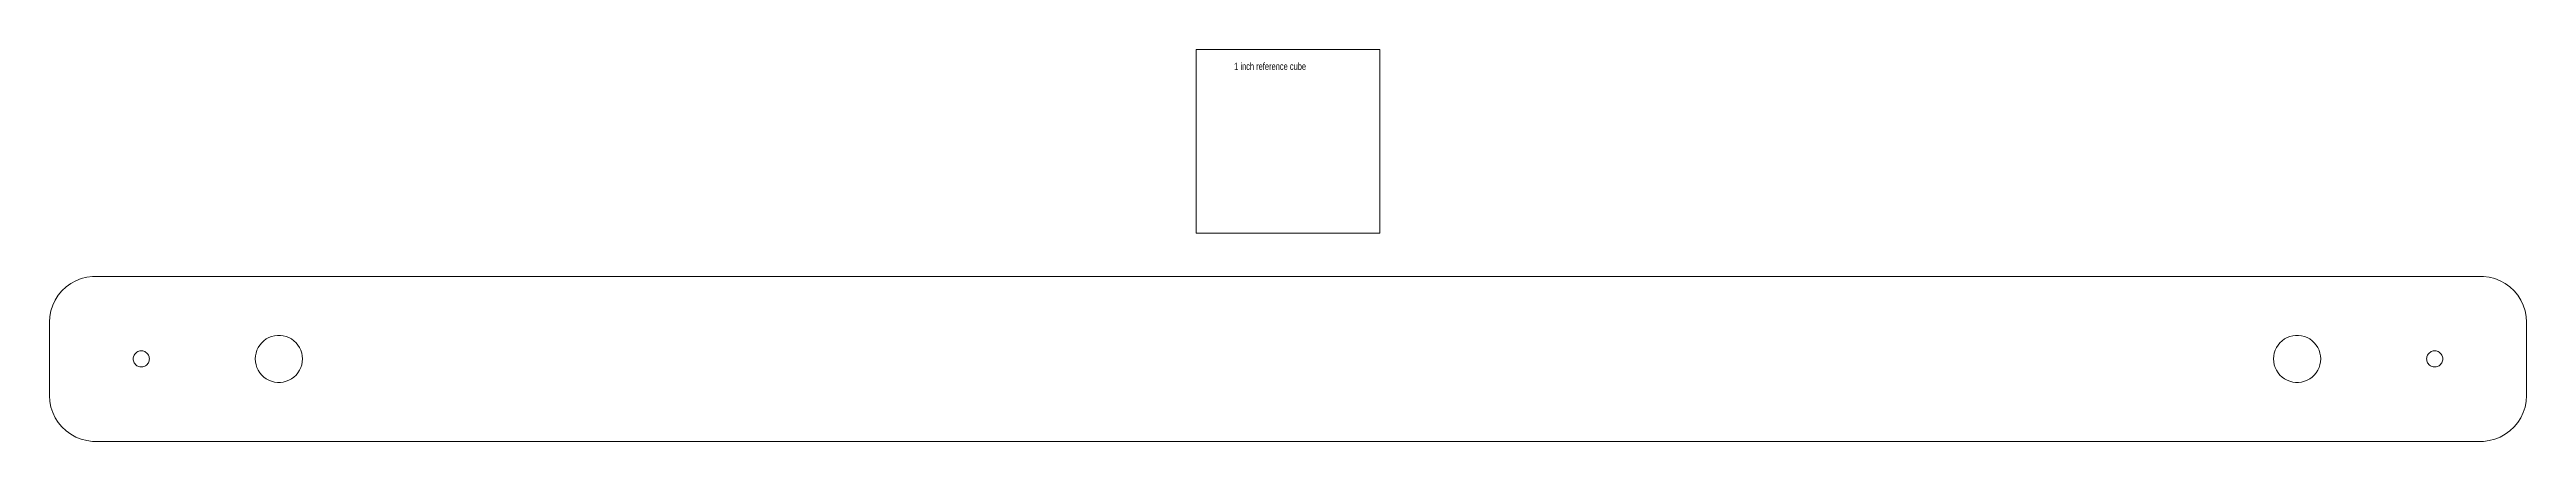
# Model space of a CAD drawing. Header units: millimetres. Extents: x -171 to 171, y -11 to 43.
import ezdxf

# ---------------------------------------------------------------- set-up
doc = ezdxf.new("R2010")
doc.units = ezdxf.units.MM
doc.layers.get('0').update_dxf_attribs({"linetype": 'CONTINUOUS', "lineweight": 0})
doc.styles.get("Standard").update_dxf_attribs({"font": 'txt', "width": 0.75})

msp = doc.modelspace()

# ---------------------------------------------------------------- linework, layer by layer
for p, q in [((-12.7, 17.43), (-12.7, 42.83)), ((-12.7, 42.83), (12.7, 42.83)), ((12.7, 42.83), (12.7, 17.43)), ((12.7, 17.43), (-12.7, 17.43)), ((-169.148, 9.973), (-168.503, 10.441)), ((-168.503, 10.441), (-167.804, 10.826)), ((-167.804, 10.826), (-167.062, 11.119)), ((-167.062, 11.119), (-166.29, 11.318)), ((-166.29, 11.318), (-165.499, 11.417)), ((-165.499, 11.417), (-165.1, 11.417)), ((-165.1, 11.417), (-165.1, 11.43)), ((-165.1, 11.43), (165.1, 11.43)), ((165.1, 11.43), (165.1, 11.417)), ((165.1, 11.417), (165.499, 11.417)), ((165.499, 11.417), (166.29, 11.318)), ((166.29, 11.318), (167.062, 11.119)), ((167.062, 11.119), (167.804, 10.826)), ((167.804, 10.826), (168.503, 10.441)), ((168.503, 10.441), (169.148, 9.973)), ((-171.251, 6.659), (-171.004, 7.418)), ((-171.004, 7.418), (-170.665, 8.139)), ((-170.665, 8.139), (-170.237, 8.812)), ((-170.237, 8.812), (-169.729, 9.427)), ((-169.729, 9.427), (-169.148, 9.973)), ((169.148, 9.973), (169.729, 9.427)), ((169.729, 9.427), (170.237, 8.812)), ((170.237, 8.812), (170.665, 8.139)), ((170.665, 8.139), (171.004, 7.418)), ((171.004, 7.418), (171.251, 6.659)), ((-171.45, 5.08), (-171.4, 5.876)), ((-171.45, -5.08), (-171.45, 5.08)), ((-171.4, 5.876), (-171.251, 6.659)), ((171.251, 6.659), (171.4, 5.876)), ((171.4, 5.876), (171.45, 5.08)), ((171.45, 5.08), (171.45, -5.08)), ((-159.868, 0), (-159.859, 0.14)), ((-159.859, -0.14), (-159.868, 0)), ((-159.859, 0.14), (-159.832, 0.278)), ((-159.832, 0.278), (-159.789, 0.411)), ((-159.789, 0.411), (-159.729, 0.538)), ((-159.729, 0.538), (-159.654, 0.657)), ((-159.654, 0.657), (-159.565, 0.765)), ((-159.565, 0.765), (-159.462, 0.861)), ((-159.462, 0.861), (-159.349, 0.944)), ((-159.349, 0.944), (-159.226, 1.011)), ((-159.226, 1.011), (-159.095, 1.063)), ((-159.095, 1.063), (-158.959, 1.098)), ((-158.959, 1.098), (-158.82, 1.115)), ((-158.82, 1.115), (-158.68, 1.115)), ((-158.68, 1.115), (-158.541, 1.098)), ((-158.541, 1.098), (-158.405, 1.063)), ((-158.405, 1.063), (-158.274, 1.011)), ((-158.274, 1.011), (-158.151, 0.944)), ((-158.151, 0.944), (-158.038, 0.861)), ((-158.038, 0.861), (-157.935, 0.765)), ((-157.935, 0.765), (-157.846, 0.657)), ((-157.846, 0.657), (-157.771, 0.538)), ((-157.771, 0.538), (-157.711, 0.411)), ((-157.711, 0.411), (-157.668, 0.278)), ((-157.668, 0.278), (-157.641, 0.14)), ((-157.641, 0.14), (-157.632, 0)), ((-157.632, 0), (-157.641, -0.14)), ((-142.964, 0), (-142.938, 0.409)), ((-142.938, -0.409), (-142.964, 0)), ((-142.938, 0.409), (-142.861, 0.812)), ((-142.861, 0.812), (-142.735, 1.202)), ((-142.735, 1.202), (-142.56, 1.572)), ((-142.56, 1.572), (-142.341, 1.918)), ((-142.341, 1.918), (-142.079, 2.234)), ((-142.079, 2.234), (-141.78, 2.515)), ((-141.78, 2.515), (-141.449, 2.756)), ((-141.449, 2.756), (-141.09, 2.953)), ((-141.09, 2.953), (-140.709, 3.104)), ((-140.709, 3.104), (-140.312, 3.206)), ((-140.312, 3.206), (-139.905, 3.257)), ((-139.905, 3.257), (-139.495, 3.257)), ((-139.495, 3.257), (-139.088, 3.206)), ((-139.088, 3.206), (-138.691, 3.104)), ((-138.691, 3.104), (-138.31, 2.953)), ((-138.31, 2.953), (-137.951, 2.756)), ((-137.951, 2.756), (-137.62, 2.515)), ((-137.62, 2.515), (-137.321, 2.234)), ((-137.321, 2.234), (-137.059, 1.918)), ((-137.059, 1.918), (-136.84, 1.572)), ((-136.84, 1.572), (-136.665, 1.202)), ((-136.665, 1.202), (-136.539, 0.812)), ((-136.539, 0.812), (-136.462, 0.409)), ((-136.462, 0.409), (-136.436, 0)), ((-136.436, 0), (-136.462, -0.409)), ((136.436, 0), (136.462, 0.409)), ((136.462, -0.409), (136.436, 0)), ((136.462, 0.409), (136.539, 0.812)), ((136.539, 0.812), (136.665, 1.202)), ((136.665, 1.202), (136.84, 1.572)), ((136.84, 1.572), (137.059, 1.918)), ((137.059, 1.918), (137.321, 2.234)), ((137.321, 2.234), (137.62, 2.515)), ((137.62, 2.515), (137.951, 2.756)), ((137.951, 2.756), (138.31, 2.953)), ((138.31, 2.953), (138.691, 3.104)), ((138.691, 3.104), (139.088, 3.206)), ((139.088, 3.206), (139.495, 3.257)), ((139.495, 3.257), (139.905, 3.257)), ((139.905, 3.257), (140.312, 3.206)), ((140.312, 3.206), (140.709, 3.104)), ((140.709, 3.104), (141.09, 2.953)), ((141.09, 2.953), (141.449, 2.756)), ((141.449, 2.756), (141.78, 2.515)), ((141.78, 2.515), (142.079, 2.234)), ((142.079, 2.234), (142.341, 1.918)), ((142.341, 1.918), (142.56, 1.572)), ((142.56, 1.572), (142.735, 1.202)), ((142.735, 1.202), (142.861, 0.812)), ((142.861, 0.812), (142.938, 0.409)), ((142.938, 0.409), (142.964, 0)), ((142.964, 0), (142.938, -0.409)), ((157.632, 0), (157.641, 0.14)), ((157.641, -0.14), (157.632, 0)), ((157.641, 0.14), (157.668, 0.278)), ((157.668, 0.278), (157.711, 0.411)), ((157.711, 0.411), (157.771, 0.538)), ((157.771, 0.538), (157.846, 0.657)), ((157.846, 0.657), (157.935, 0.765)), ((157.935, 0.765), (158.038, 0.861)), ((158.038, 0.861), (158.151, 0.944)), ((158.151, 0.944), (158.274, 1.011)), ((158.274, 1.011), (158.405, 1.063)), ((158.405, 1.063), (158.541, 1.098)), ((158.541, 1.098), (158.68, 1.115)), ((158.68, 1.115), (158.82, 1.115)), ((158.82, 1.115), (158.959, 1.098)), ((158.959, 1.098), (159.095, 1.063)), ((159.095, 1.063), (159.226, 1.011)), ((159.226, 1.011), (159.349, 0.944)), ((159.349, 0.944), (159.462, 0.861)), ((159.462, 0.861), (159.565, 0.765)), ((159.565, 0.765), (159.654, 0.657)), ((159.654, 0.657), (159.729, 0.538)), ((159.729, 0.538), (159.789, 0.411)), ((159.789, 0.411), (159.832, 0.278)), ((159.832, 0.278), (159.859, 0.14)), ((159.859, 0.14), (159.868, 0)), ((159.868, 0), (159.859, -0.14)), ((-159.832, -0.278), (-159.859, -0.14)), ((-159.789, -0.411), (-159.832, -0.278)), ((-159.729, -0.538), (-159.789, -0.411)), ((-159.654, -0.657), (-159.729, -0.538)), ((-159.565, -0.765), (-159.654, -0.657)), ((-159.462, -0.861), (-159.565, -0.765)), ((-159.349, -0.944), (-159.462, -0.861)), ((-159.226, -1.011), (-159.349, -0.944)), ((-159.095, -1.063), (-159.226, -1.011)), ((-158.959, -1.098), (-159.095, -1.063)), ((-158.82, -1.115), (-158.959, -1.098)), ((-158.68, -1.115), (-158.82, -1.115)), ((-158.541, -1.098), (-158.68, -1.115)), ((-158.405, -1.063), (-158.541, -1.098)), ((-158.274, -1.011), (-158.405, -1.063)), ((-158.151, -0.944), (-158.274, -1.011)), ((-158.038, -0.861), (-158.151, -0.944)), ((-157.935, -0.765), (-158.038, -0.861)), ((-157.846, -0.657), (-157.935, -0.765)), ((-157.771, -0.538), (-157.846, -0.657)), ((-157.711, -0.411), (-157.771, -0.538)), ((-157.668, -0.278), (-157.711, -0.411)), ((-157.641, -0.14), (-157.668, -0.278)), ((-142.861, -0.812), (-142.938, -0.409)), ((-142.735, -1.202), (-142.861, -0.812)), ((-142.56, -1.572), (-142.735, -1.202)), ((-142.341, -1.918), (-142.56, -1.572)), ((-142.079, -2.234), (-142.341, -1.918)), ((-141.78, -2.515), (-142.079, -2.234)), ((-141.449, -2.756), (-141.78, -2.515)), ((-141.09, -2.953), (-141.449, -2.756)), ((-140.709, -3.104), (-141.09, -2.953)), ((-140.312, -3.206), (-140.709, -3.104)), ((-139.905, -3.257), (-140.312, -3.206)), ((-139.495, -3.257), (-139.905, -3.257)), ((-139.088, -3.206), (-139.495, -3.257)), ((-138.691, -3.104), (-139.088, -3.206)), ((-138.31, -2.953), (-138.691, -3.104)), ((-137.951, -2.756), (-138.31, -2.953)), ((-137.62, -2.515), (-137.951, -2.756)), ((-137.321, -2.234), (-137.62, -2.515)), ((-137.059, -1.918), (-137.321, -2.234)), ((-136.84, -1.572), (-137.059, -1.918)), ((-136.665, -1.202), (-136.84, -1.572)), ((-136.539, -0.812), (-136.665, -1.202)), ((-136.462, -0.409), (-136.539, -0.812)), ((136.539, -0.812), (136.462, -0.409)), ((136.665, -1.202), (136.539, -0.812)), ((136.84, -1.572), (136.665, -1.202)), ((137.059, -1.918), (136.84, -1.572)), ((137.321, -2.234), (137.059, -1.918)), ((137.62, -2.515), (137.321, -2.234)), ((137.951, -2.756), (137.62, -2.515)), ((138.31, -2.953), (137.951, -2.756)), ((138.691, -3.104), (138.31, -2.953)), ((139.088, -3.206), (138.691, -3.104)), ((139.495, -3.257), (139.088, -3.206)), ((139.905, -3.257), (139.495, -3.257)), ((140.312, -3.206), (139.905, -3.257)), ((140.709, -3.104), (140.312, -3.206)), ((141.09, -2.953), (140.709, -3.104)), ((141.449, -2.756), (141.09, -2.953)), ((141.78, -2.515), (141.449, -2.756)), ((142.079, -2.234), (141.78, -2.515)), ((142.341, -1.918), (142.079, -2.234)), ((142.56, -1.572), (142.341, -1.918)), ((142.735, -1.202), (142.56, -1.572)), ((142.861, -0.812), (142.735, -1.202)), ((142.938, -0.409), (142.861, -0.812)), ((157.668, -0.278), (157.641, -0.14)), ((157.711, -0.411), (157.668, -0.278)), ((157.771, -0.538), (157.711, -0.411)), ((157.846, -0.657), (157.771, -0.538)), ((157.935, -0.765), (157.846, -0.657)), ((158.038, -0.861), (157.935, -0.765)), ((158.151, -0.944), (158.038, -0.861)), ((158.274, -1.011), (158.151, -0.944)), ((158.405, -1.063), (158.274, -1.011)), ((158.541, -1.098), (158.405, -1.063)), ((158.68, -1.115), (158.541, -1.098)), ((158.82, -1.115), (158.68, -1.115)), ((158.959, -1.098), (158.82, -1.115)), ((159.095, -1.063), (158.959, -1.098)), ((159.226, -1.011), (159.095, -1.063)), ((159.349, -0.944), (159.226, -1.011)), ((159.462, -0.861), (159.349, -0.944)), ((159.565, -0.765), (159.462, -0.861)), ((159.654, -0.657), (159.565, -0.765)), ((159.729, -0.538), (159.654, -0.657)), ((159.789, -0.411), (159.729, -0.538)), ((159.832, -0.278), (159.789, -0.411)), ((159.859, -0.14), (159.832, -0.278)), ((-171.4, -5.876), (-171.45, -5.08)), ((-171.251, -6.659), (-171.4, -5.876)), ((-171.004, -7.418), (-171.251, -6.659)), ((171.251, -6.659), (171.004, -7.418)), ((171.4, -5.876), (171.251, -6.659)), ((171.45, -5.08), (171.4, -5.876)), ((-170.665, -8.139), (-171.004, -7.418)), ((-170.237, -8.812), (-170.665, -8.139)), ((-169.729, -9.427), (-170.237, -8.812)), ((-169.148, -9.973), (-169.729, -9.427)), ((-168.503, -10.441), (-169.148, -9.973)), ((169.148, -9.973), (168.503, -10.441)), ((169.729, -9.427), (169.148, -9.973)), ((170.237, -8.812), (169.729, -9.427)), ((170.665, -8.139), (170.237, -8.812)), ((171.004, -7.418), (170.665, -8.139)), ((-167.804, -10.826), (-168.503, -10.441)), ((-167.062, -11.119), (-167.804, -10.826)), ((-166.29, -11.318), (-167.062, -11.119)), ((-165.499, -11.417), (-166.29, -11.318)), ((-165.1, -11.417), (-165.499, -11.417)), ((-165.1, -11.43), (-165.1, -11.417)), ((165.1, -11.43), (-165.1, -11.43)), ((165.499, -11.417), (165.1, -11.417)), ((165.1, -11.417), (165.1, -11.43)), ((166.29, -11.318), (165.499, -11.417)), ((167.062, -11.119), (166.29, -11.318)), ((167.804, -10.826), (167.062, -11.119)), ((168.503, -10.441), (167.804, -10.826))]:
    msp.add_line(p, q)

# ---------------------------------------------------------------- texts
at = {"insert": (-7.461, 41.003), "char_height": 1, "width": 100, "attachment_point": 1}
msp.add_mtext('1\\~inch\\~reference\\~cube', dxfattribs=at)

doc.saveas('drawing.dxf')
